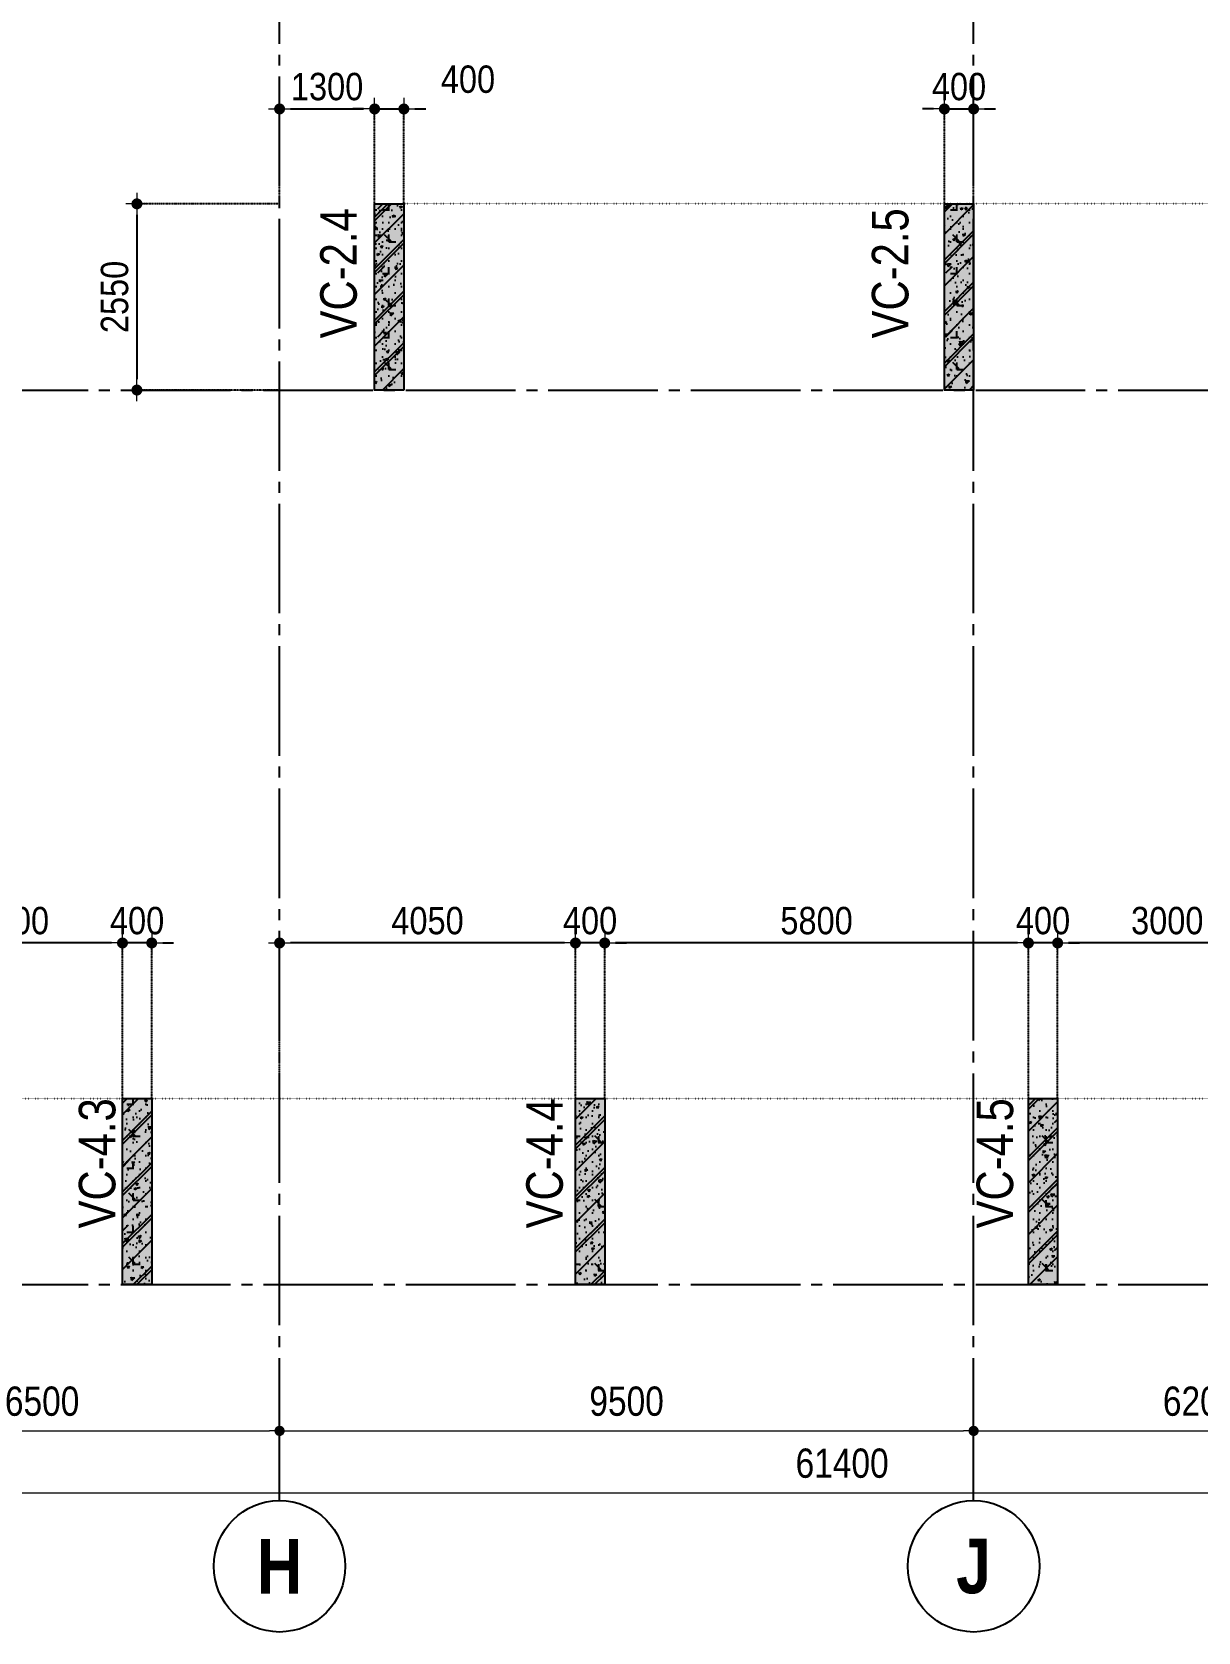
# Model space of a CAD drawing. Header units: millimetres. Extents: x -3973692 to -2843767, y 592734 to 838475.
# Drawn here: x -3290734 to -3274775, y 605224 to 627134 of the extents above; entities that cross this region are included whole.
import ezdxf
from ezdxf.enums import TextEntityAlignment as Align

# ---------------------------------------------------------------- set-up
doc = ezdxf.new("R2010")
doc.units = ezdxf.units.MM
doc.header["$MEASUREMENT"] = 0
doc.header["$PDMODE"] = 3
doc.header["$PDSIZE"] = -20
for name, pattern in [('CHG_XX_Luoi truc-Block C$0$MB_Luoi truc-150-TWC$0$Center101', [13, 10, -1, 1, -1]), ('DIVIDE2', [15.87499999999999, 6.349999999999998, -3.174999999999998, 0, -3.174999999999998, 0, -3.174999999999998]), ('DOT2', [0.125, 0, -0.125]), ('HIDDEN5', [2.8375, 1.25, -1.5875])]:
    doc.linetypes.add(name, pattern=pattern)
doc.layers.get('0').update_dxf_attribs({"lineweight": 9})
doc.layers.get('Defpoints').update_dxf_attribs({"color": 10, "lineweight": 0})
for name, color, linetype, lineweight in [("'S_General_Dim_1", 1, 'Continuous', 18), ("'S_General_Divide_3 Intermediate", 3, 'DIVIDE2', 40), ('CHG_XX_Cot_Block C-T2-3$0$Dim 200', 1, 'Continuous', 5), ('CHG_XX_Luoi truc-Block C$0$Dim 200', 1, 'Continuous', 5), ('TEXT', 7, 'Continuous', 15)]:
    doc.layers.add(name, color=color, linetype=linetype, lineweight=lineweight)
for name, color, linetype in [('CHG_XX_Cot_Block C-T2-3$0$mb_cot tang 4-8 twc$0$Concrete Hatch', 218, 'Continuous'), ('CHG_XX_Cot_Block C-T2-3$0$mb_cot tang 4-8 twc$0$Concrete Line', 6, 'Continuous'), ('CHG_XX_Cot_Block C-T2-3$0$mb_cot tang 4-8 twc$0$Concrete Solid', 216, 'Continuous'), ('CHG_XX_Luoi truc-Block C$0$MB_Luoi truc-150-TWC$0$Grid', 34, 'Continuous'), ('CHG_XX_Luoi truc-Block C$0$MB_Luoi truc-150-TWC$0$Grid Line', 251, 'CHG_XX_Luoi truc-Block C$0$MB_Luoi truc-150-TWC$0$Center101'), ('dim', 1, 'Continuous')]:
    doc.layers.add(name, color=color, linetype=linetype)
doc.styles.add('arial', font='arial.ttf', dxfattribs={"width": 0.85})
doc.styles.add('CHG_XX_Luoi truc-Block C$0$MB_Luoi truc-150-TWC$0$Grid A-F$0$VNI-HelveCB', font='')
doc.styles.add('CHG_XX_Luoi truc-Block C$0$Star-HelCon', font='')
doc.styles.add('TTP-HelCon', font='')
doc.styles.get('CHG_XX_Luoi truc-Block C$0$MB_Luoi truc-150-TWC$0$Grid A-F$0$VNI-HelveCB').set_extended_font_data('VNI-Helve-Condense', bold=True)
doc.styles.get('CHG_XX_Luoi truc-Block C$0$Star-HelCon').set_extended_font_data('VNI-Helve-Condense')
doc.styles.get('TTP-HelCon').set_extended_font_data('VNI-Helve-Condense')
doc.dimstyles.new('150', dxfattribs={"dimscale": 150, "dimtxt": 2.5, "dimasz": 1, "dimexe": 0, "dimexo": 0, "dimgap": 0.75, "dimtad": 1, "dimdec": 0, "dimzin": 9, "dimdsep": 46, "dimtxsty": 'arial', "dimblk1": 'DIMDOT', "dimblk2": 'DIMDOT', "dimsah": 1, "dimcen": 2, "dimdle": 3, "dimclre": 8, "dimclrt": 2, "dimadec": 0, "dimazin": 0, "dimtfac": 1, "dimtdec": 0, "dimtix": 1, "dimtmove": 2, "dimatfit": 3, "dimldrblk": 'DIMPIJL', "dimfxl": 1, "dimtvp": 1.8, "dimtolj": 1, "dimtzin": 0, "dimarcsym": 0})
doc.dimstyles.new('CHG_XX_Luoi truc-Block C$0$Dim 200', dxfattribs={"dimscale": 200, "dimtxt": 2, "dimasz": 0.7, "dimexe": 1, "dimexo": 1, "dimgap": 1, "dimtad": 1, "dimdec": 0, "dimzin": 12, "dimdsep": 46, "dimtxsty": 'CHG_XX_Luoi truc-Block C$0$Star-HelCon', "dimblk": 'CHG_XX_Luoi truc-Block C$0$_Dot', "dimcen": 1, "dimclrd": 256, "dimclre": 256, "dimclrt": 3, "dimadec": 0, "dimazin": 0, "dimtfac": 1, "dimtdec": 0, "dimtix": 1, "dimtmove": 2, "dimatfit": 3, "dimldrblk": 'CHG_XX_Luoi truc-Block C$0$HTT Arrow 30', "dimfxl": 1, "dimtolj": 1, "dimtzin": 0, "dimarcsym": 0})

# ---------------------------------------------------------------- blocks, each defined once
blk = doc.blocks.new('CHG_XX_Luoi truc-Block C$0$_Dot')
at = {"color": 0, "linetype": 'ByBlock', "lineweight": -2}
blk.add_line((-0.5, 0), (-1, 0), dxfattribs=at)
at = {"color": 0, "linetype": 'ByBlock', "const_width": 0.5}
blk.add_lwpolyline([(-0.25, 0, 1), (0.25, 0, 1)], format="xyb", close=True, dxfattribs=at)
blk = doc.blocks.new('*D3097')
at = {"layer": 'CHG_XX_Luoi truc-Block C$0$Dim 200', "lineweight": -2, "transparency": 16777216}
for p, q in [((8021043.477890482, 946864.7699645001), (8021043.477890482, 946190.6556150534)), ((8027543.477890482, 946864.7699645001), (8027543.477890482, 946190.6556150534)), ((8021183.477890482, 946390.6556150534), (8027403.477890482, 946390.6556150534))]:
    blk.add_line(p, q, dxfattribs=at)
at = {"layer": 'Defpoints', "color": 0, "transparency": 16777216}
for p in [(8021043.477890482, 947064.7699645001), (8027543.477890482, 947064.7699645001), (8027543.477890482, 946390.6556150534)]:
    blk.add_point(p, dxfattribs=at)
at = {"layer": 'CHG_XX_Luoi truc-Block C$0$Dim 200', "lineweight": -2, "transparency": 16777216, "xscale": 140, "yscale": 140, "zscale": 140, "rotation": 180}
blk.add_blockref('CHG_XX_Luoi truc-Block C$0$_Dot', (8021043.477890482, 946390.6556150534), dxfattribs=at)
at = {"layer": 'CHG_XX_Luoi truc-Block C$0$Dim 200', "lineweight": -2, "transparency": 16777216, "xscale": 140, "yscale": 140, "zscale": 140}
blk.add_blockref('CHG_XX_Luoi truc-Block C$0$_Dot', (8027543.477890482, 946390.6556150534), dxfattribs=at)
at = {"layer": 'CHG_XX_Luoi truc-Block C$0$Dim 200', "color": 3, "transparency": 16777216, "insert": (8024293.477890482, 946794.9222817201), "char_height": 400, "attachment_point": 5, "style": 'CHG_XX_Luoi truc-Block C$0$Star-HelCon'}
blk.add_mtext('\\A1;6500', dxfattribs=at)
blk = doc.blocks.new('CHG_XX_Luoi truc-Block C$0$HTT Arrow 30')
blk.add_hatch(color=256).paths.add_polyline_path([(-2.5, 0.3750000000000002), (-2.5, -0.3749999999999998), (0, 0)])
at = {"color": 0, "linetype": 'ByBlock', "lineweight": -2}
for p, q in [((0, 0), (-2.5, 0.3750000000000002)), ((-2.5, -0.3749999999999998), (-2.5, 0.3750000000000002)), ((0, 0), (-2.5, -0.3749999999999998))]:
    blk.add_line(p, q, dxfattribs=at)
blk = doc.blocks.new('*D3098')
at = {"layer": 'CHG_XX_Luoi truc-Block C$0$Dim 200', "lineweight": -2, "transparency": 16777216}
for p, q in [((8027543.477890482, 946864.7699645001), (8027543.477890482, 946190.6556150534)), ((8037043.477890482, 946864.7699645001), (8037043.477890482, 946190.6556150534)), ((8027683.477890482, 946390.6556150534), (8036903.477890482, 946390.6556150534))]:
    blk.add_line(p, q, dxfattribs=at)
at = {"layer": 'Defpoints', "color": 0, "transparency": 16777216}
for p in [(8027543.477890482, 947064.7699645001), (8037043.477890482, 947064.7699645001), (8037043.477890482, 946390.6556150534)]:
    blk.add_point(p, dxfattribs=at)
at = {"layer": 'CHG_XX_Luoi truc-Block C$0$Dim 200', "lineweight": -2, "transparency": 16777216, "xscale": 140, "yscale": 140, "zscale": 140, "rotation": 180}
blk.add_blockref('CHG_XX_Luoi truc-Block C$0$_Dot', (8027543.477890482, 946390.6556150534), dxfattribs=at)
at = {"layer": 'CHG_XX_Luoi truc-Block C$0$Dim 200', "lineweight": -2, "transparency": 16777216, "xscale": 140, "yscale": 140, "zscale": 140}
blk.add_blockref('CHG_XX_Luoi truc-Block C$0$_Dot', (8037043.477890482, 946390.6556150534), dxfattribs=at)
at = {"layer": 'CHG_XX_Luoi truc-Block C$0$Dim 200', "color": 3, "transparency": 16777216, "insert": (8032293.477890482, 946794.9222817201), "char_height": 400, "attachment_point": 5, "style": 'CHG_XX_Luoi truc-Block C$0$Star-HelCon'}
blk.add_mtext('\\A1;9500', dxfattribs=at)
blk = doc.blocks.new('*D3099')
at = {"layer": 'CHG_XX_Luoi truc-Block C$0$Dim 200', "lineweight": -2, "transparency": 16777216}
for p, q in [((8037043.477890482, 946864.7699645001), (8037043.477890482, 946190.6556150534)), ((8043243.477890483, 946864.7699645001), (8043243.477890483, 946190.6556150534)), ((8037183.477890482, 946390.6556150534), (8043103.477890483, 946390.6556150534))]:
    blk.add_line(p, q, dxfattribs=at)
at = {"layer": 'Defpoints', "color": 0, "transparency": 16777216}
for p in [(8037043.477890482, 947064.7699645001), (8043243.477890483, 947064.7699645001), (8043243.477890483, 946390.6556150534)]:
    blk.add_point(p, dxfattribs=at)
at = {"layer": 'CHG_XX_Luoi truc-Block C$0$Dim 200', "lineweight": -2, "transparency": 16777216, "xscale": 140, "yscale": 140, "zscale": 140, "rotation": 180}
blk.add_blockref('CHG_XX_Luoi truc-Block C$0$_Dot', (8037043.477890482, 946390.6556150534), dxfattribs=at)
at = {"layer": 'CHG_XX_Luoi truc-Block C$0$Dim 200', "lineweight": -2, "transparency": 16777216, "xscale": 140, "yscale": 140, "zscale": 140}
blk.add_blockref('CHG_XX_Luoi truc-Block C$0$_Dot', (8043243.477890483, 946390.6556150534), dxfattribs=at)
at = {"layer": 'CHG_XX_Luoi truc-Block C$0$Dim 200', "color": 3, "transparency": 16777216, "insert": (8040143.477890482, 946794.9222817201), "char_height": 400, "attachment_point": 5, "style": 'CHG_XX_Luoi truc-Block C$0$Star-HelCon'}
blk.add_mtext('\\A1;6200', dxfattribs=at)
blk = doc.blocks.new('*D3088')
at = {"layer": 'CHG_XX_Luoi truc-Block C$0$Dim 200', "lineweight": -2, "transparency": 16777216}
for p, q in [((8004543.477890482, 946333.558255064), (8004543.477890482, 945341.5305873553)), ((8065943.477890601, 946333.558255064), (8065943.477890601, 945341.5305873553)), ((8004683.477890482, 945541.5305873553), (8065803.477890601, 945541.5305873553))]:
    blk.add_line(p, q, dxfattribs=at)
at = {"layer": 'Defpoints', "color": 0, "transparency": 16777216}
for p in [(8004543.477890482, 946533.558255064), (8065943.477890601, 946533.558255064), (8065943.477890601, 945541.5305873553)]:
    blk.add_point(p, dxfattribs=at)
at = {"layer": 'CHG_XX_Luoi truc-Block C$0$Dim 200', "lineweight": -2, "transparency": 16777216, "xscale": 140, "yscale": 140, "zscale": 140, "rotation": 180}
blk.add_blockref('CHG_XX_Luoi truc-Block C$0$_Dot', (8004543.477890482, 945541.5305873553), dxfattribs=at)
at = {"layer": 'CHG_XX_Luoi truc-Block C$0$Dim 200', "lineweight": -2, "transparency": 16777216, "xscale": 140, "yscale": 140, "zscale": 140}
blk.add_blockref('CHG_XX_Luoi truc-Block C$0$_Dot', (8065943.477890601, 945541.5305873553), dxfattribs=at)
at = {"layer": 'CHG_XX_Luoi truc-Block C$0$Dim 200', "color": 3, "transparency": 16777216, "insert": (8035243.477890542, 945945.797254022), "char_height": 400, "attachment_point": 5, "style": 'CHG_XX_Luoi truc-Block C$0$Star-HelCon'}
blk.add_mtext('\\A1;61400', dxfattribs=at)
blk = doc.blocks.new('*U3101')
at = {"layer": 'CHG_XX_Luoi truc-Block C$0$MB_Luoi truc-150-TWC$0$Grid Line'}
blk.add_line((0, 0), (0, 446), dxfattribs=at)
at = {"layer": 'CHG_XX_Luoi truc-Block C$0$MB_Luoi truc-150-TWC$0$Grid', "lineweight": -2, "style": 'CHG_XX_Luoi truc-Block C$0$MB_Luoi truc-150-TWC$0$Grid A-F$0$VNI-HelveCB'}
for tag, p in [('GRIDSUB', (0, 455)), ('GRID', (0, -9))]:
    blk.add_attdef(tag, text='', height=5, dxfattribs=at).set_placement(p, align=Align.MIDDLE)
blk = doc.blocks.new('*U3103')
at = {"layer": 'CHG_XX_Luoi truc-Block C$0$MB_Luoi truc-150-TWC$0$Grid', "lineweight": -2}
blk.add_line((0, -3), (0, 0), dxfattribs=at)
blk.add_circle((0, -9), 6, dxfattribs=at)
at = {"layer": 'CHG_XX_Luoi truc-Block C$0$MB_Luoi truc-150-TWC$0$Grid Line'}
blk.add_line((0, 0), (0, 360), dxfattribs=at)
at = {"layer": 'CHG_XX_Luoi truc-Block C$0$MB_Luoi truc-150-TWC$0$Grid', "lineweight": -2, "style": 'CHG_XX_Luoi truc-Block C$0$MB_Luoi truc-150-TWC$0$Grid A-F$0$VNI-HelveCB'}
for tag, p in [('GRIDSUB', (0, 369)), ('GRID', (0, -9))]:
    blk.add_attdef(tag, text='', height=5, dxfattribs=at).set_placement(p, align=Align.MIDDLE)
blk = doc.blocks.new('*U3075')
at = {"layer": 'CHG_XX_Cot_Block C-T2-3$0$mb_cot tang 4-8 twc$0$Concrete Hatch'}
h = blk.add_hatch(dxfattribs=at)
h.set_pattern_fill('CONCRETE', color=256, scale=50, style=0, pattern_type=2)
h.set_pattern_definition([(45, (1000, -49.99999999991257), (-176.7766952966369, 176.7766952966369), []), (45, (1000, 8.742517820792273e-11), (-353.5533905932737, 353.5533905932738), []), (49.99999999999999, (1000, -49.99999999991257), (358.6300913003767, -31.37606749129755), [37.5, -412.5]), (355, (1000, -49.99999999991257), (-69.3756668065, 376.0960668500059), [30, -330]), (100.4514, (1029.88584, -52.61466999991256), (289.2546908570108, 344.7197710304768), [31.870095, -350.571056]), (46.18420000000001, (1000, 50.00000000008743), (533.6205243128222, -82.75950716450905), [56.25, -618.75]), (96.6356, (1044.4683725, 43.10334650008741), (467.3313527743517, 487.0589354502209), [47.805144, -525.8565]), (351.1842, (1000, 50.00000000008743), (467.3309725668136, 487.0593004626623), [45, -495]), (21, (1050, 25.00000000008743), (298.4535260592309, -201.3094453326694), [37.5, -412.5]), (326.0000000000001, (1050, 25.00000000008743), (121.6576659607909, 362.5750225234265), [30, -330]), (71.4514, (1074.8711165, 8.224197000087429), (420.111314290745, 161.2652483549762), [31.870095, -350.571056]), (37.50000000000001, (1000, -49.99999999991257), (6.079927658645334, 166.4469269156558), [0, -326, 0, -335, 0, -331.25]), (7.499999999999999, (1000, -49.99999999991257), (131.5347687210743, 197.2058559411801), [0, -191, 0, -318.5, 0, -126.25]), (327.5, (888.5, -49.99999999991257), (266.9112180862045, -11.2774358671899), [0, -125, 0, -390, 0, -517.5]), (317.5, (838.5, -49.99999999991257), (291.5930846711931, 50.05249116615882), [0, -162.5, 0, -259, 0, -367.5]), (0, (1175, 125.0000000000874), (0, 875), [87.5, -787.5]), (0, (1437.5, 300.0000000000874), (0, 875), [87.5, -787.5]), (0, (1262.5, 650.0000000000874), (0, 875), [87.5, -350, 87.5, -350]), (90, (1175, 125.0000000000874), (-875, 5.35782974626967e-14), [87.5, -787.5]), (90, (1262.5, 650.0000000000874), (-875, 5.35782974626967e-14), [87.5, -787.5]), (90, (1525, 300.0000000000874), (-875, 5.35782974626967e-14), [87.5, -787.5]), (90, (1700, 562.5000000000874), (-875, 5.35782974626967e-14), [87.5, -787.5]), (135, (1262.5, 125.0000000000874), (-875.016357447105, 8.881784197001252e-14), [123.76, -1113.7]), (135, (1350, 650.0000000000874), (-875.016357447105, 8.881784197001252e-14), [123.76, -1113.7]), (45, (1437.5, 300.0000000000874), (8.881784197001252e-14, 875.016357447105), [123.76, -247.485, 123.76, -742.455]), (0, (825, -49.99999999991257), (87.5, 87.5), [-175, 0])])
h.paths.add_polyline_path([(-750, 200.0000000000873), (-750, -199.9999999999999), (1800, -200), (1800, 200.0000000000873)])
at = {"layer": 'CHG_XX_Cot_Block C-T2-3$0$mb_cot tang 4-8 twc$0$Concrete Solid'}
blk.add_hatch(color=256, dxfattribs=at).paths.add_polyline_path([(-750, 200.0000000000873), (-750, -199.9999999999999), (1800, -200), (1800, 200.0000000000873)])
at = {"layer": 'CHG_XX_Cot_Block C-T2-3$0$mb_cot tang 4-8 twc$0$Concrete Line'}
blk.add_lwpolyline([(-750, 200.0000000000873), (-750, -199.9999999999999), (1800, -200), (1800, 200.0000000000873)], close=True, dxfattribs=at)
blk = doc.blocks.new('*U3076')
at = {"layer": 'CHG_XX_Cot_Block C-T2-3$0$mb_cot tang 4-8 twc$0$Concrete Hatch'}
h = blk.add_hatch(dxfattribs=at)
h.set_pattern_fill('CONCRETE', color=256, scale=50, style=0, pattern_type=2)
h.set_pattern_definition([(45, (1000, -149.9999999999999), (-176.7766952966369, 176.7766952966369), []), (45, (1000, -99.99999999999989), (-353.5533905932737, 353.5533905932738), []), (49.99999999999999, (1000, -149.9999999999999), (358.6300913003767, -31.37606749129755), [37.5, -412.5]), (355, (1000, -149.9999999999999), (-69.3756668065, 376.0960668500059), [30, -330]), (100.4514, (1029.88584, -152.6146699999999), (289.2546908570108, 344.7197710304768), [31.870095, -350.571056]), (46.18420000000001, (1000, -49.99999999999989), (533.6205243128222, -82.75950716450905), [56.25, -618.75]), (96.6356, (1044.4683725, -56.8966534999999), (467.3313527743517, 487.0589354502209), [47.805144, -525.8565]), (351.1842, (1000, -49.99999999999989), (467.3309725668136, 487.0593004626623), [45, -495]), (21, (1050, -74.99999999999989), (298.4535260592309, -201.3094453326694), [37.5, -412.5]), (326.0000000000001, (1050, -74.99999999999989), (121.6576659607909, 362.5750225234265), [30, -330]), (71.4514, (1074.8711165, -91.77580299999988), (420.111314290745, 161.2652483549762), [31.870095, -350.571056]), (37.50000000000001, (1000, -149.9999999999999), (6.079927658645334, 166.4469269156558), [0, -326, 0, -335, 0, -331.25]), (7.499999999999999, (1000, -149.9999999999999), (131.5347687210743, 197.2058559411801), [0, -191, 0, -318.5, 0, -126.25]), (327.5, (888.5, -149.9999999999999), (266.9112180862045, -11.2774358671899), [0, -125, 0, -390, 0, -517.5]), (317.5, (838.5, -149.9999999999999), (291.5930846711931, 50.05249116615882), [0, -162.5, 0, -259, 0, -367.5]), (0, (1175, 25.00000000000011), (0, 875), [87.5, -787.5]), (0, (1437.5, 200.0000000000001), (0, 875), [87.5, -787.5]), (0, (1262.5, 550.0000000000001), (0, 875), [87.5, -350, 87.5, -350]), (90, (1175, 25.00000000000011), (-875, 5.35782974626967e-14), [87.5, -787.5]), (90, (1262.5, 550.0000000000001), (-875, 5.35782974626967e-14), [87.5, -787.5]), (90, (1525, 200.0000000000001), (-875, 5.35782974626967e-14), [87.5, -787.5]), (90, (1700, 462.5000000000001), (-875, 5.35782974626967e-14), [87.5, -787.5]), (135, (1262.5, 25.00000000000011), (-875.016357447105, 8.881784197001252e-14), [123.76, -1113.7]), (135, (1350, 550.0000000000001), (-875.016357447105, 8.881784197001252e-14), [123.76, -1113.7]), (45, (1437.5, 200.0000000000001), (8.881784197001252e-14, 875.016357447105), [123.76, -247.485, 123.76, -742.455]), (0, (825, -149.9999999999999), (87.5, 87.5), [-175, 0])])
h.paths.add_polyline_path([(-750, 150), (-750, -249.9999999999999), (1800, -250), (1800, 150)])
at = {"layer": 'CHG_XX_Cot_Block C-T2-3$0$mb_cot tang 4-8 twc$0$Concrete Solid'}
blk.add_hatch(color=256, dxfattribs=at).paths.add_polyline_path([(-750, 150), (-750, -249.9999999999999), (1800, -250), (1800, 150)])
at = {"layer": 'CHG_XX_Cot_Block C-T2-3$0$mb_cot tang 4-8 twc$0$Concrete Line'}
blk.add_lwpolyline([(-750, 150), (-750, -249.9999999999999), (1800, -250), (1800, 150)], close=True, dxfattribs=at)
blk = doc.blocks.new('c')
at = {"layer": 'TEXT', "color": 3, "style": 'TTP-HelCon'}
for s, p in [('VC-2.4', (-37343.57152002351, 12957.3313966284)), ('VC-2.5', (-29793.09102002392, 12957.3313966284)), ('VC-4.3', (-40647.69356133277, 769.7784488282632)), ('VC-4.4', (-34523.33306133421, 769.7784488282632)), ('VC-4.5', (-28359.68506133417, 769.7784488282632))]:
    blk.add_text(s, height=500, rotation=90, dxfattribs=at).set_placement(p)
blk = doc.blocks.new('DIMDOT')
for p, q in [((1, 0), (-1, 0)), ((0, -1), (0, 1))]:
    blk.add_line(p, q)
at = {"const_width": 0.5}
blk.add_lwpolyline([(-0.25, 0, 1), (0.25, 0, 1)], format="xyb", close=True, dxfattribs=at)
blk = doc.blocks.new('*D1678')
at = {"layer": "'S_General_Dim_1", "color": 8, "linetype": 'HIDDEN5', "lineweight": -2, "transparency": 16777216}
for p, q in [((-3276695.198389588, 612531.011449586), (-3276695.198389588, 614659.3455332322)), ((-3273695.198556936, 612531.011449586), (-3273695.198556936, 614659.3455332322))]:
    blk.add_line(p, q, dxfattribs=at)
at = {"layer": "'S_General_Dim_1", "color": 0, "lineweight": -2, "transparency": 16777216}
blk.add_line((-3273845.198556936, 614659.3455332322), (-3276545.198389588, 614659.3455332322), dxfattribs=at)
at = {"layer": 'Defpoints', "color": 0, "transparency": 16777216}
for p in [(-3276695.198389588, 614659.3455332322), (-3276695.198389588, 612531.011449586), (-3273695.198556936, 612531.011449586)]:
    blk.add_point(p, dxfattribs=at)
at = {"layer": "'S_General_Dim_1", "color": 0, "lineweight": -2, "transparency": 16777216, "xscale": 150, "yscale": 150, "zscale": 150, "rotation": 180}
blk.add_blockref('DIMDOT', (-3276695.198389588, 614659.3455332322), dxfattribs=at)
at = {"layer": "'S_General_Dim_1", "color": 0, "lineweight": -2, "transparency": 16777216, "xscale": 150, "yscale": 150, "zscale": 150}
blk.add_blockref('DIMDOT', (-3273695.198556936, 614659.3455332322), dxfattribs=at)
at = {"layer": "'S_General_Dim_1", "color": 2, "transparency": 16777216, "insert": (-3275195.198473262, 614963.4383026728), "char_height": 375, "attachment_point": 5, "style": 'arial'}
blk.add_mtext('\\A1;3000', dxfattribs=at)
blk = doc.blocks.new('DIMPIJL')
at = {"linetype": 'ByBlock'}
blk.add_solid([(-2.5, 0.4166666666666686), (-2.5, -0.4166666666666686), (0, 0)], dxfattribs=at)
blk = doc.blocks.new('*D1679')
at = {"layer": "'S_General_Dim_1", "color": 0, "lineweight": -2, "transparency": 16777216}
for p, q in [((-3277245.198389588, 614659.3455332322), (-3277395.198389588, 614659.3455332322)), ((-3276695.198389588, 614659.3455332322), (-3277095.198389588, 614659.3455332322)), ((-3276545.198389588, 614659.3455332322), (-3276395.198389588, 614659.3455332322))]:
    blk.add_line(p, q, dxfattribs=at)
at = {"layer": "'S_General_Dim_1", "color": 8, "linetype": 'HIDDEN5', "lineweight": -2, "transparency": 16777216}
for p, q in [((-3277095.198389588, 612531.0114503785), (-3277095.198389588, 614659.3455332322)), ((-3276695.198389588, 612531.011449586), (-3276695.198389588, 614659.3455332322))]:
    blk.add_line(p, q, dxfattribs=at)
at = {"layer": 'Defpoints', "color": 0, "transparency": 16777216}
for p in [(-3277095.198389588, 614659.3455332322), (-3277095.198389588, 612531.0114503785), (-3276695.198389588, 612531.011449586)]:
    blk.add_point(p, dxfattribs=at)
at = {"layer": "'S_General_Dim_1", "color": 0, "lineweight": -2, "transparency": 16777216, "xscale": 150, "yscale": 150, "zscale": 150}
blk.add_blockref('DIMDOT', (-3277095.198389588, 614659.3455332322), dxfattribs=at)
at = {"layer": "'S_General_Dim_1", "color": 0, "lineweight": -2, "transparency": 16777216, "xscale": 150, "yscale": 150, "zscale": 150, "rotation": 180}
blk.add_blockref('DIMDOT', (-3276695.198389588, 614659.3455332322), dxfattribs=at)
at = {"layer": "'S_General_Dim_1", "color": 2, "transparency": 16777216, "insert": (-3276895.198389588, 614963.3104036278), "char_height": 375, "attachment_point": 5, "style": 'arial'}
blk.add_mtext('\\A1;400', dxfattribs=at)
blk = doc.blocks.new('*D1665')
at = {"layer": "'S_General_Dim_1", "color": 8, "linetype": 'HIDDEN5', "lineweight": -2, "transparency": 16777216}
for p, q in [((-3282895.198389695, 612531.0114503785), (-3282895.198389695, 614659.3455332322)), ((-3277095.198389588, 612531.0114503785), (-3277095.198389588, 614659.3455332322))]:
    blk.add_line(p, q, dxfattribs=at)
at = {"layer": "'S_General_Dim_1", "color": 0, "lineweight": -2, "transparency": 16777216}
blk.add_line((-3277245.198389588, 614659.3455332322), (-3282745.198389695, 614659.3455332322), dxfattribs=at)
at = {"layer": 'Defpoints', "color": 0, "transparency": 16777216}
for p in [(-3282895.198389695, 614659.3455332322), (-3282895.198389695, 612531.0114503785), (-3277095.198389588, 612531.0114503785)]:
    blk.add_point(p, dxfattribs=at)
at = {"layer": "'S_General_Dim_1", "color": 0, "lineweight": -2, "transparency": 16777216, "xscale": 150, "yscale": 150, "zscale": 150, "rotation": 180}
blk.add_blockref('DIMDOT', (-3282895.198389695, 614659.3455332322), dxfattribs=at)
at = {"layer": "'S_General_Dim_1", "color": 0, "lineweight": -2, "transparency": 16777216, "xscale": 150, "yscale": 150, "zscale": 150}
blk.add_blockref('DIMDOT', (-3277095.198389588, 614659.3455332322), dxfattribs=at)
at = {"layer": "'S_General_Dim_1", "color": 2, "transparency": 16777216, "insert": (-3279995.198389641, 614963.3104036278), "char_height": 375, "attachment_point": 5, "style": 'arial'}
blk.add_mtext('\\A1;5800', dxfattribs=at)
blk = doc.blocks.new('*D1666')
at = {"layer": "'S_General_Dim_1", "color": 0, "lineweight": -2, "transparency": 16777216}
for p, q in [((-3283445.198389695, 614659.3455332322), (-3283595.198389695, 614659.3455332322)), ((-3282895.198389695, 614659.3455332322), (-3283295.198389695, 614659.3455332322)), ((-3282745.198389695, 614659.3455332322), (-3282595.198389695, 614659.3455332322))]:
    blk.add_line(p, q, dxfattribs=at)
at = {"layer": "'S_General_Dim_1", "color": 8, "linetype": 'HIDDEN5', "lineweight": -2, "transparency": 16777216}
for p, q in [((-3283295.198389695, 612531.0114503785), (-3283295.198389695, 614659.3455332322)), ((-3282895.198389695, 612531.0114503785), (-3282895.198389695, 614659.3455332322))]:
    blk.add_line(p, q, dxfattribs=at)
at = {"layer": 'Defpoints', "color": 0, "transparency": 16777216}
for p in [(-3283295.198389695, 614659.3455332322), (-3283295.198389695, 612531.0114503785), (-3282895.198389695, 612531.0114503785)]:
    blk.add_point(p, dxfattribs=at)
at = {"layer": "'S_General_Dim_1", "color": 0, "lineweight": -2, "transparency": 16777216, "xscale": 150, "yscale": 150, "zscale": 150}
blk.add_blockref('DIMDOT', (-3283295.198389695, 614659.3455332322), dxfattribs=at)
at = {"layer": "'S_General_Dim_1", "color": 0, "lineweight": -2, "transparency": 16777216, "xscale": 150, "yscale": 150, "zscale": 150, "rotation": 180}
blk.add_blockref('DIMDOT', (-3282895.198389695, 614659.3455332322), dxfattribs=at)
at = {"layer": "'S_General_Dim_1", "color": 2, "transparency": 16777216, "insert": (-3283095.198389695, 614963.3104036278), "char_height": 375, "attachment_point": 5, "style": 'arial'}
blk.add_mtext('\\A1;400', dxfattribs=at)
blk = doc.blocks.new('*D1667')
at = {"layer": "'S_General_Dim_1", "color": 8, "linetype": 'HIDDEN5', "lineweight": -2, "transparency": 16777216}
for p, q in [((-3287345.198556936, 612097.6302930433), (-3287345.198556936, 614659.3455332322)), ((-3283295.198389695, 612531.0114503785), (-3283295.198389695, 614659.3455332322))]:
    blk.add_line(p, q, dxfattribs=at)
at = {"layer": "'S_General_Dim_1", "color": 0, "lineweight": -2, "transparency": 16777216}
blk.add_line((-3283445.198389695, 614659.3455332322), (-3287195.198556936, 614659.3455332322), dxfattribs=at)
at = {"layer": 'Defpoints', "color": 0, "transparency": 16777216}
for p in [(-3287345.198556936, 614659.3455332322), (-3283295.198389695, 612531.0114503785), (-3287345.198556936, 612097.6302930433)]:
    blk.add_point(p, dxfattribs=at)
at = {"layer": "'S_General_Dim_1", "color": 0, "lineweight": -2, "transparency": 16777216, "xscale": 150, "yscale": 150, "zscale": 150, "rotation": 180}
blk.add_blockref('DIMDOT', (-3287345.198556936, 614659.3455332322), dxfattribs=at)
at = {"layer": "'S_General_Dim_1", "color": 0, "lineweight": -2, "transparency": 16777216, "xscale": 150, "yscale": 150, "zscale": 150}
blk.add_blockref('DIMDOT', (-3283295.198389695, 614659.3455332322), dxfattribs=at)
at = {"layer": "'S_General_Dim_1", "color": 2, "transparency": 16777216, "insert": (-3285320.198473316, 614963.3104036278), "char_height": 375, "attachment_point": 5, "style": 'arial'}
blk.add_mtext('\\A1;4050', dxfattribs=at)
blk = doc.blocks.new('*D1668')
at = {"layer": "'S_General_Dim_1", "color": 0, "lineweight": -2, "transparency": 16777216}
for p, q in [((-3289645.198556936, 614659.3455332322), (-3289795.198556936, 614659.3455332322)), ((-3289095.198556936, 614659.3455332322), (-3289495.198556936, 614659.3455332322)), ((-3288945.198556936, 614659.3455332322), (-3288795.198556936, 614659.3455332322))]:
    blk.add_line(p, q, dxfattribs=at)
at = {"layer": "'S_General_Dim_1", "color": 8, "linetype": 'HIDDEN5', "lineweight": -2, "transparency": 16777216}
for p, q in [((-3289495.198556936, 612531.011449586), (-3289495.198556936, 614659.3455332322)), ((-3289095.198556936, 612531.011449586), (-3289095.198556936, 614659.3455332322))]:
    blk.add_line(p, q, dxfattribs=at)
at = {"layer": 'Defpoints', "color": 0, "transparency": 16777216}
for p in [(-3289495.198556936, 614659.3455332322), (-3289495.198556936, 612531.011449586), (-3289095.198556936, 612531.011449586)]:
    blk.add_point(p, dxfattribs=at)
at = {"layer": "'S_General_Dim_1", "color": 0, "lineweight": -2, "transparency": 16777216, "xscale": 150, "yscale": 150, "zscale": 150}
blk.add_blockref('DIMDOT', (-3289495.198556936, 614659.3455332322), dxfattribs=at)
at = {"layer": "'S_General_Dim_1", "color": 0, "lineweight": -2, "transparency": 16777216, "xscale": 150, "yscale": 150, "zscale": 150, "rotation": 180}
blk.add_blockref('DIMDOT', (-3289095.198556936, 614659.3455332322), dxfattribs=at)
at = {"layer": "'S_General_Dim_1", "color": 2, "transparency": 16777216, "insert": (-3289295.198556936, 614963.3104036278), "char_height": 375, "attachment_point": 5, "style": 'arial'}
blk.add_mtext('\\A1;400', dxfattribs=at)
blk = doc.blocks.new('*D1669')
at = {"layer": "'S_General_Dim_1", "color": 8, "linetype": 'HIDDEN5', "lineweight": -2, "transparency": 16777216}
for p, q in [((-3292495.198556936, 612531.011449586), (-3292495.198556936, 614659.3455332322)), ((-3289495.198556936, 612531.011449586), (-3289495.198556936, 614659.3455332322))]:
    blk.add_line(p, q, dxfattribs=at)
at = {"layer": "'S_General_Dim_1", "color": 0, "lineweight": -2, "transparency": 16777216}
blk.add_line((-3289645.198556936, 614659.3455332322), (-3292345.198556936, 614659.3455332322), dxfattribs=at)
at = {"layer": 'Defpoints', "color": 0, "transparency": 16777216}
for p in [(-3292495.198556936, 614659.3455332322), (-3292495.198556936, 612531.011449586), (-3289495.198556936, 612531.011449586)]:
    blk.add_point(p, dxfattribs=at)
at = {"layer": "'S_General_Dim_1", "color": 0, "lineweight": -2, "transparency": 16777216, "xscale": 150, "yscale": 150, "zscale": 150, "rotation": 180}
blk.add_blockref('DIMDOT', (-3292495.198556936, 614659.3455332322), dxfattribs=at)
at = {"layer": "'S_General_Dim_1", "color": 0, "lineweight": -2, "transparency": 16777216, "xscale": 150, "yscale": 150, "zscale": 150}
blk.add_blockref('DIMDOT', (-3289495.198556936, 614659.3455332322), dxfattribs=at)
at = {"layer": "'S_General_Dim_1", "color": 2, "transparency": 16777216, "insert": (-3290995.198556936, 614963.4383026728), "char_height": 375, "attachment_point": 5, "style": 'arial'}
blk.add_mtext('\\A1;3000', dxfattribs=at)
blk = doc.blocks.new('*D1626')
at = {"layer": "'S_General_Dim_1", "color": 8, "linetype": 'HIDDEN5', "lineweight": -2, "transparency": 16777216}
for p, q in [((-3287345.198556938, 624781.0116883444), (-3289298.016528619, 624781.0116883444)), ((-3287345.198556938, 622231.0114495864), (-3289298.016528619, 622231.0114495864))]:
    blk.add_line(p, q, dxfattribs=at)
at = {"layer": "'S_General_Dim_1", "color": 0, "lineweight": -2, "transparency": 16777216}
blk.add_line((-3289298.016528619, 624631.0116883444), (-3289298.016528619, 622381.0114495864), dxfattribs=at)
at = {"layer": 'Defpoints', "color": 0, "transparency": 16777216}
for p in [(-3287345.198556938, 624781.0116883444), (-3289298.016528619, 622231.0114495864), (-3287345.198556938, 622231.0114495864)]:
    blk.add_point(p, dxfattribs=at)
at = {"layer": "'S_General_Dim_1", "color": 0, "lineweight": -2, "transparency": 16777216, "xscale": 150, "yscale": 150, "zscale": 150}
for p, rotation in [((-3289298.016528619, 624781.0116883444), 90), ((-3289298.016528619, 622231.0114495864), 270)]:
    blk.add_blockref('DIMDOT', p, dxfattribs=dict(at, rotation=rotation))
at = {"layer": "'S_General_Dim_1", "color": 2, "transparency": 16777216, "insert": (-3289601.981399014, 623506.0115689662), "char_height": 375, "attachment_point": 5, "rotation": 90, "style": 'arial'}
blk.add_mtext('\\A1;2550', dxfattribs=at)
blk = doc.blocks.new('*D1627')
at = {"layer": "'S_General_Dim_1", "color": 8, "linetype": 'HIDDEN5', "lineweight": -2, "transparency": 16777216}
for p, q in [((-3287345.198556936, 624781.0116883444), (-3287345.198556936, 626080.5573935157)), ((-3286044.198557592, 624781.0116883444), (-3286044.198557592, 626080.5573935157))]:
    blk.add_line(p, q, dxfattribs=at)
at = {"layer": "'S_General_Dim_1", "color": 0, "lineweight": -2, "transparency": 16777216}
blk.add_line((-3287195.198556936, 626080.5573935157), (-3286194.198557592, 626080.5573935157), dxfattribs=at)
at = {"layer": 'Defpoints', "color": 0, "transparency": 16777216}
for p in [(-3286044.198557592, 626080.5573935157), (-3287345.198556936, 624781.0116883444), (-3286044.198557592, 624781.0116883444)]:
    blk.add_point(p, dxfattribs=at)
at = {"layer": "'S_General_Dim_1", "color": 0, "lineweight": -2, "transparency": 16777216, "xscale": 150, "yscale": 150, "zscale": 150, "rotation": 180}
blk.add_blockref('DIMDOT', (-3287345.198556936, 626080.5573935157), dxfattribs=at)
at = {"layer": "'S_General_Dim_1", "color": 0, "lineweight": -2, "transparency": 16777216, "xscale": 150, "yscale": 150, "zscale": 150}
blk.add_blockref('DIMDOT', (-3286044.198557592, 626080.5573935157), dxfattribs=at)
at = {"layer": "'S_General_Dim_1", "color": 2, "transparency": 16777216, "insert": (-3286694.698557264, 626384.6501629563), "char_height": 375, "attachment_point": 5, "style": 'arial'}
blk.add_mtext('\\A1;1300', dxfattribs=at)
blk = doc.blocks.new('*D1628')
at = {"layer": "'S_General_Dim_1", "color": 0, "lineweight": -2, "transparency": 16777216}
for p, q in [((-3286194.198557592, 626080.5573935157), (-3286344.198557592, 626080.5573935157)), ((-3286044.198557592, 626080.5573935157), (-3285644.198557592, 626080.5573935157)), ((-3285494.198557592, 626080.5573935157), (-3285344.198557592, 626080.5573935157))]:
    blk.add_line(p, q, dxfattribs=at)
at = {"layer": "'S_General_Dim_1", "color": 8, "linetype": 'HIDDEN5', "lineweight": -2, "transparency": 16777216}
for p, q in [((-3286044.198557592, 624781.0116883444), (-3286044.198557592, 626080.5573935157)), ((-3285644.198557592, 624781.0116883444), (-3285644.198557592, 626080.5573935157))]:
    blk.add_line(p, q, dxfattribs=at)
at = {"layer": 'Defpoints', "color": 0, "transparency": 16777216}
for p in [(-3285644.198557592, 626080.5573935157), (-3286044.198557592, 624781.0116883444), (-3285644.198557592, 624781.0116883444)]:
    blk.add_point(p, dxfattribs=at)
at = {"layer": "'S_General_Dim_1", "color": 0, "lineweight": -2, "transparency": 16777216, "xscale": 150, "yscale": 150, "zscale": 150}
blk.add_blockref('DIMDOT', (-3286044.198557592, 626080.5573935157), dxfattribs=at)
at = {"layer": "'S_General_Dim_1", "color": 0, "lineweight": -2, "transparency": 16777216, "xscale": 150, "yscale": 150, "zscale": 150, "rotation": 180}
blk.add_blockref('DIMDOT', (-3285644.198557592, 626080.5573935157), dxfattribs=at)
at = {"layer": "'S_General_Dim_1", "color": 2, "transparency": 16777216, "insert": (-3284766.334188714, 626485.8438873766), "char_height": 375, "attachment_point": 5, "style": 'arial'}
blk.add_mtext('\\A1;400', dxfattribs=at)
blk = doc.blocks.new('*D1629')
at = {"layer": "'S_General_Dim_1", "color": 0, "lineweight": -2, "transparency": 16777216}
for p, q in [((-3278395.198556936, 626080.5573935157), (-3278545.198556936, 626080.5573935157)), ((-3278245.198556936, 626080.5573935157), (-3277845.198556936, 626080.5573935157)), ((-3277695.198556936, 626080.5573935157), (-3277545.198556936, 626080.5573935157))]:
    blk.add_line(p, q, dxfattribs=at)
at = {"layer": "'S_General_Dim_1", "color": 8, "linetype": 'HIDDEN5', "lineweight": -2, "transparency": 16777216}
for p, q in [((-3278245.198556936, 624781.0116883444), (-3278245.198556936, 626080.5573935157)), ((-3277845.198556936, 624781.0116883444), (-3277845.198556936, 626080.5573935157))]:
    blk.add_line(p, q, dxfattribs=at)
at = {"layer": 'Defpoints', "color": 0, "transparency": 16777216}
for p in [(-3277845.198556936, 626080.5573935157), (-3278245.198556936, 624781.0116883444), (-3277845.198556936, 624781.0116883444)]:
    blk.add_point(p, dxfattribs=at)
at = {"layer": "'S_General_Dim_1", "color": 0, "lineweight": -2, "transparency": 16777216, "xscale": 150, "yscale": 150, "zscale": 150}
blk.add_blockref('DIMDOT', (-3278245.198556936, 626080.5573935157), dxfattribs=at)
at = {"layer": "'S_General_Dim_1", "color": 0, "lineweight": -2, "transparency": 16777216, "xscale": 150, "yscale": 150, "zscale": 150, "rotation": 180}
blk.add_blockref('DIMDOT', (-3277845.198556936, 626080.5573935157), dxfattribs=at)
at = {"layer": "'S_General_Dim_1", "color": 2, "transparency": 16777216, "insert": (-3278045.198556936, 626384.5222639113), "char_height": 375, "attachment_point": 5, "style": 'arial'}
blk.add_mtext('\\A1;400', dxfattribs=at)
blk = doc.blocks.new('CHG_XX_Luoi truc-Block C')
at = {"layer": 'CHG_XX_Luoi truc-Block C$0$MB_Luoi truc-150-TWC$0$Grid'}
ref = blk.add_blockref('*U3103', (8027543.477890482, 945886.7127233499), dxfattribs=dict(at, xscale=150, yscale=150, zscale=150))
ref.add_attrib('GRID', 'H', dxfattribs={"lineweight": -2, "height": 750, "style": 'CHG_XX_Luoi truc-Block C$0$MB_Luoi truc-150-TWC$0$Grid A-F$0$VNI-HelveCB'}).set_placement((8027543.477890482, 944536.7127233499), align=Align.MIDDLE)
ref = blk.add_blockref('*U3103', (8037043.477890482, 945886.7127233499), dxfattribs=dict(at, xscale=150, yscale=150, zscale=150))
ref.add_attrib('GRID', 'J', dxfattribs={"lineweight": -2, "height": 750, "style": 'CHG_XX_Luoi truc-Block C$0$MB_Luoi truc-150-TWC$0$Grid A-F$0$VNI-HelveCB'}).set_placement((8037043.477890482, 944536.7127233499), align=Align.MIDDLE)
at = {"layer": 'CHG_XX_Luoi truc-Block C$0$MB_Luoi truc-150-TWC$0$Grid', "xscale": -150, "yscale": 150, "zscale": 150, "rotation": 270}
for p in [(8001971.747213705, 960643.81453865), (8001971.747213705, 948393.81453865)]:
    blk.add_blockref('*U3101', p, dxfattribs=at)
at = {"layer": 'CHG_XX_Luoi truc-Block C$0$Dim 200'}
for base, p1, p2, picture, middle in [((8027543.477890482, 946390.6556150534), (8021043.477890482, 947064.7699645001), (8027543.477890482, 947064.7699645001), '*D3097', (8024293.477890482, 946794.9222817201)), ((8037043.477890482, 946390.6556150534), (8027543.477890482, 947064.7699645001), (8037043.477890482, 947064.7699645001), '*D3098', (8032293.477890482, 946794.9222817201)), ((8043243.477890483, 946390.6556150534), (8037043.477890482, 947064.7699645001), (8043243.477890483, 947064.7699645001), '*D3099', (8040143.477890482, 946794.9222817201)), ((8065943.477890601, 945541.5305873553), (8004543.477890482, 946533.558255064), (8065943.477890601, 946533.558255064), '*D3088', (8035243.477890542, 945945.797254022))]:
    dim = blk.add_linear_dim(base=base, p1=p1, p2=p2, dimstyle='CHG_XX_Luoi truc-Block C$0$Dim 200', dxfattribs=at)
    dim.commit()
    dim.dimension.update_dxf_attribs({"geometry": picture, "text_midpoint": middle})
blk = doc.blocks.new('CHG_XX_Cot_Block C-T2-3')
at = {"layer": 'CHG_XX_Cot_Block C-T2-3$0$Dim 200'}
blk.add_blockref('CHG_XX_Luoi truc-Block C', (0, 0), dxfattribs=at)
at = {"layer": 'CHG_XX_Cot_Block C-T2-3$0$mb_cot tang 4-8 twc$0$Concrete Line', "xscale": -1, "rotation": 270}
for name, p in [('*U3075', (8029044.477889827, 961393.8145386499)), ('*U3076', (8036893.477890482, 961393.8145386499)), ('*U3075', (8025593.477890482, 949143.8145386499)), ('*U3076', (8031843.478057723, 949143.8142918177)), ('*U3076', (8038043.477890482, 949143.8145386499))]:
    blk.add_blockref(name, p, dxfattribs=at)

msp = doc.modelspace()

# ---------------------------------------------------------------- linework, layer by layer
at = {"layer": 'dim', "linetype": 'DOT2', "ltscale": 10}
for p, q in [((-3271495.198556936, 624781.011449586), (-3285644.198557592, 624781.0117078641)), ((-3298595.198556936, 612531.011449586), (-3267145.198556936, 612531.011449586))]:
    msp.add_line(p, q, dxfattribs=at)

# ---------------------------------------------------------------- block references
at = {"layer": "'S_General_Divide_3 Intermediate"}
msp.add_blockref('CHG_XX_Cot_Block C-T2-3', (-11314888.67644742, -338412.8030890638), dxfattribs=at)
at = {"layer": 'TEXT'}
msp.add_blockref('c', (-3248945.198556816, 609981.0114495861), dxfattribs=at)

# ---------------------------------------------------------------- dimensions: what is measured, and where the dimension line sits
at = {"layer": "'S_General_Dim_1"}
dim = msp.add_linear_dim(base=(-3285644.198557592, 626080.5573935157), p1=(-3286044.198557592, 624781.0116883444), p2=(-3285644.198557592, 624781.0116883444), dimstyle='150', dxfattribs=at)
dim.commit()
dim.dimension.update_dxf_attribs({"geometry": '*D1628', "text_midpoint": (-3284766.334188714, 626485.8438873766), "dimtype": 160})
dim = msp.add_linear_dim(base=(-3286044.198557592, 626080.5573935157), p1=(-3287345.198556936, 624781.0116883444), p2=(-3286044.198557592, 624781.0116883444), dimstyle='150', override={"dimrnd": 10}, dxfattribs=at)
dim.commit()
dim.dimension.update_dxf_attribs({"geometry": '*D1627', "text_midpoint": (-3286694.698557264, 626384.6501629563)})
for base, p1, p2, picture, middle in [((-3277845.198556936, 626080.5573935157), (-3278245.198556936, 624781.0116883444), (-3277845.198556936, 624781.0116883444), '*D1629', (-3278045.198556936, 626384.5222639113)), ((-3292495.198556936, 614659.3455332322), (-3289495.198556936, 612531.011449586), (-3292495.198556936, 612531.011449586), '*D1669', (-3290995.198556936, 614963.4383026728)), ((-3289495.198556936, 614659.3455332322), (-3289095.198556936, 612531.011449586), (-3289495.198556936, 612531.011449586), '*D1668', (-3289295.198556936, 614963.3104036278)), ((-3287345.198556936, 614659.3455332322), (-3283295.198389695, 612531.0114503785), (-3287345.198556936, 612097.6302930433), '*D1667', (-3285320.198473316, 614963.3104036278)), ((-3283295.198389695, 614659.3455332322), (-3282895.198389695, 612531.0114503785), (-3283295.198389695, 612531.0114503785), '*D1666', (-3283095.198389695, 614963.3104036278)), ((-3282895.198389695, 614659.3455332322), (-3277095.198389588, 612531.0114503785), (-3282895.198389695, 612531.0114503785), '*D1665', (-3279995.198389641, 614963.3104036278)), ((-3277095.198389588, 614659.3455332322), (-3276695.198389588, 612531.011449586), (-3277095.198389588, 612531.0114503785), '*D1679', (-3276895.198389588, 614963.3104036278)), ((-3276695.198389588, 614659.3455332322), (-3273695.198556936, 612531.011449586), (-3276695.198389588, 612531.011449586), '*D1678', (-3275195.198473262, 614963.4383026728))]:
    dim = msp.add_linear_dim(base=base, p1=p1, p2=p2, dimstyle='150', dxfattribs=at)
    dim.commit()
    dim.dimension.update_dxf_attribs({"geometry": picture, "text_midpoint": middle})
dim = msp.add_linear_dim(base=(-3289298.016528619, 622231.0114495864), p1=(-3287345.198556936, 624781.0116883442), p2=(-3287345.198556936, 622231.0114495861), angle=90, dimstyle='150', dxfattribs=at)
dim.commit()
dim.dimension.update_dxf_attribs({"geometry": '*D1626', "text_midpoint": (-3289601.981399014, 623506.0115689662)})

doc.saveas('drawing.dxf')
